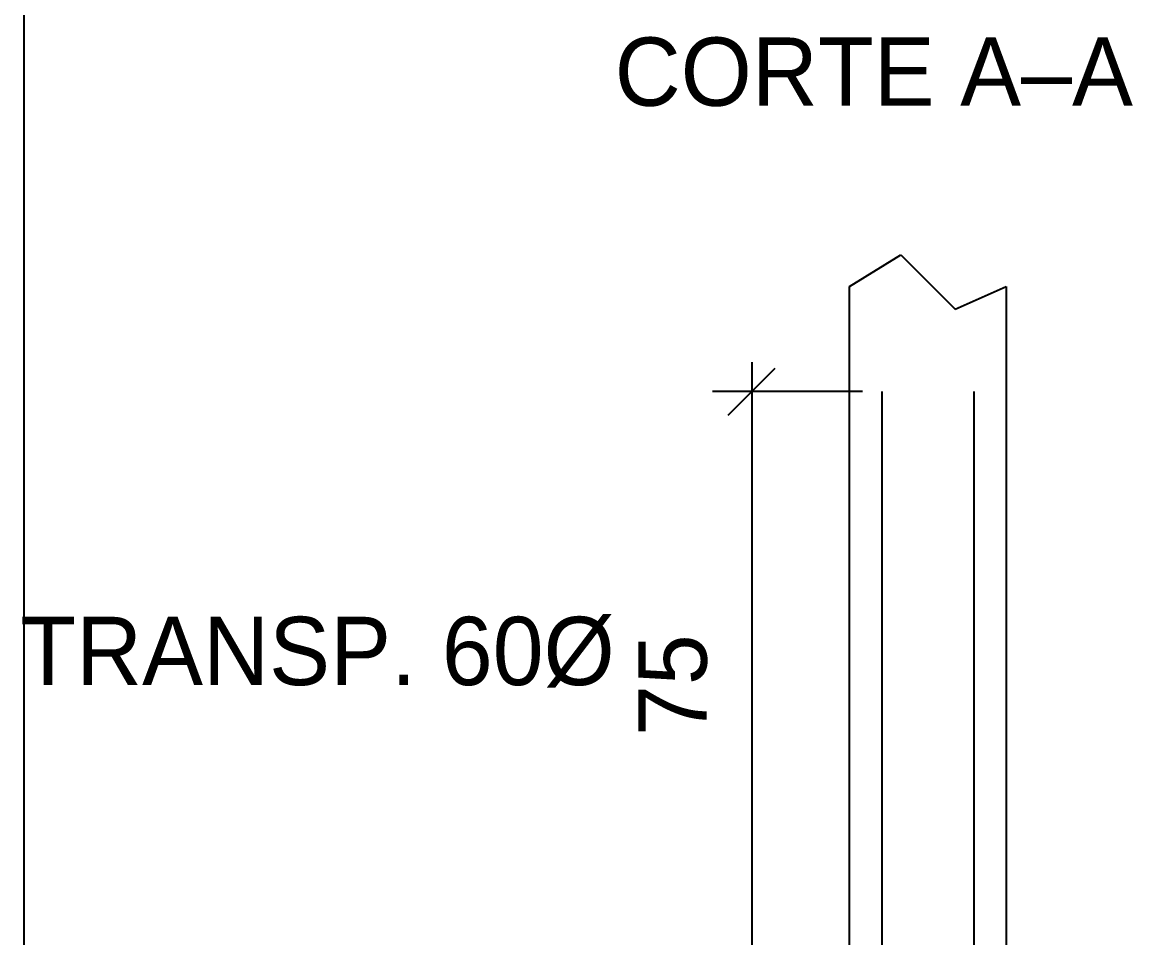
# Model space of a CAD drawing. Header units: millimetres. Extents: x 0 to 3648, y 0 to 594.
# Drawn here: x 238.4 to 295.1, y 297.7 to 344.5 of the extents above; entities that cross this region are included whole.
import ezdxf
from ezdxf.enums import TextEntityAlignment as Align

# ---------------------------------------------------------------- set-up
doc = ezdxf.new("R2010")
doc.units = ezdxf.units.MM
for name, color, linetype in [('ARMADURAS', 1, 'CONTINUOUS'), ('COTAS', 4, 'CONTINUOUS'), ('DESENHOS', 7, 'CONTINUOUS'), ('TEXTOS', 2, 'CONTINUOUS')]:
    doc.layers.add(name, color=color, linetype=linetype)

msp = doc.modelspace()

# ---------------------------------------------------------------- linework, layer by layer
at = {"layer": 'ARMADURAS'}
for p, q in [((280.6414, 331.0187), (283.2522, 332.64489)), ((283.2522, 332.64489), (286.03059, 329.86651)), ((280.6414, 327.08951), (280.6414, 331.0187)), ((286.03059, 329.86651), (288.64139, 331.0187)), ((288.64139, 331.0187), (288.64139, 327.08947)), ((280.6414, 323.16028), (280.6414, 327.08951)), ((288.64139, 327.08947), (288.64139, 323.16028)), ((282.29138, 325.65571), (282.29138, 321.75284)), ((286.9914, 325.65571), (286.9914, 321.75284)), ((280.6414, 319.23106), (280.6414, 323.16028)), ((288.64139, 323.16028), (288.64139, 319.23106)), ((282.29138, 321.75284), (282.29138, 317.84997)), ((286.9914, 321.75284), (286.9914, 317.84997)), ((280.6414, 315.30183), (280.6414, 319.23106)), ((288.64139, 319.23106), (288.64139, 315.30183)), ((282.29138, 317.84997), (282.29138, 313.9471)), ((286.9914, 317.84997), (286.9914, 313.9471)), ((280.6414, 311.37261), (280.6414, 315.30183)), ((288.64139, 315.30183), (288.64139, 311.37261)), ((282.29138, 313.9471), (282.29138, 310.04423)), ((286.9914, 313.9471), (286.9914, 310.04423)), ((280.6414, 307.44338), (280.6414, 311.37261)), ((288.64139, 311.37261), (288.64139, 307.44338)), ((282.29138, 310.04423), (282.29138, 306.14136)), ((286.9914, 310.04423), (286.9914, 306.14136)), ((280.6414, 303.51416), (280.6414, 307.44338)), ((288.64139, 307.44338), (288.64139, 303.51416)), ((282.29138, 306.14136), (282.29138, 302.23849)), ((286.9914, 306.14136), (286.9914, 302.23849)), ((280.6414, 299.58494), (280.6414, 303.51416)), ((288.64139, 303.51416), (288.64139, 299.58494)), ((282.29138, 302.23849), (282.29138, 298.33562)), ((286.9914, 302.23849), (286.9914, 298.33562)), ((280.6414, 295.65571), (280.6414, 299.58494)), ((288.64139, 299.58494), (288.64139, 295.65571)), ((282.29138, 298.33562), (282.29138, 294.43275)), ((286.9914, 298.33562), (286.9914, 294.43275))]:
    msp.add_line(p, q, dxfattribs=at)
at = {"layer": 'COTAS'}
for p, q in [((274.44139, 324.4557), (276.84138, 326.85569)), ((275.6414, 327.15567), (275.6414, 294.15569)), ((281.29141, 325.65571), (273.64139, 325.65571))]:
    msp.add_line(p, q, dxfattribs=at)
at = {"layer": 'DESENHOS'}
msp.add_line((238.48755, 152.65569), (238.48755, 454.23006), dxfattribs=at)

# ---------------------------------------------------------------- texts
at = {"layer": 'COTAS'}
msp.add_text('75', height=3.49162, rotation=90, dxfattribs=at).set_placement((273.34138, 310.65568), align=Align.CENTER)
at = {"layer": 'TEXTOS'}
msp.add_text('CORTE A–A', height=3.49231, dxfattribs=at).set_placement((268.64139, 340.2557))
msp.add_text('TRANSP. 60Ø', height=3.49231, dxfattribs=at).set_placement((268.64139, 310.65571), align=Align.RIGHT)

doc.saveas('drawing.dxf')
